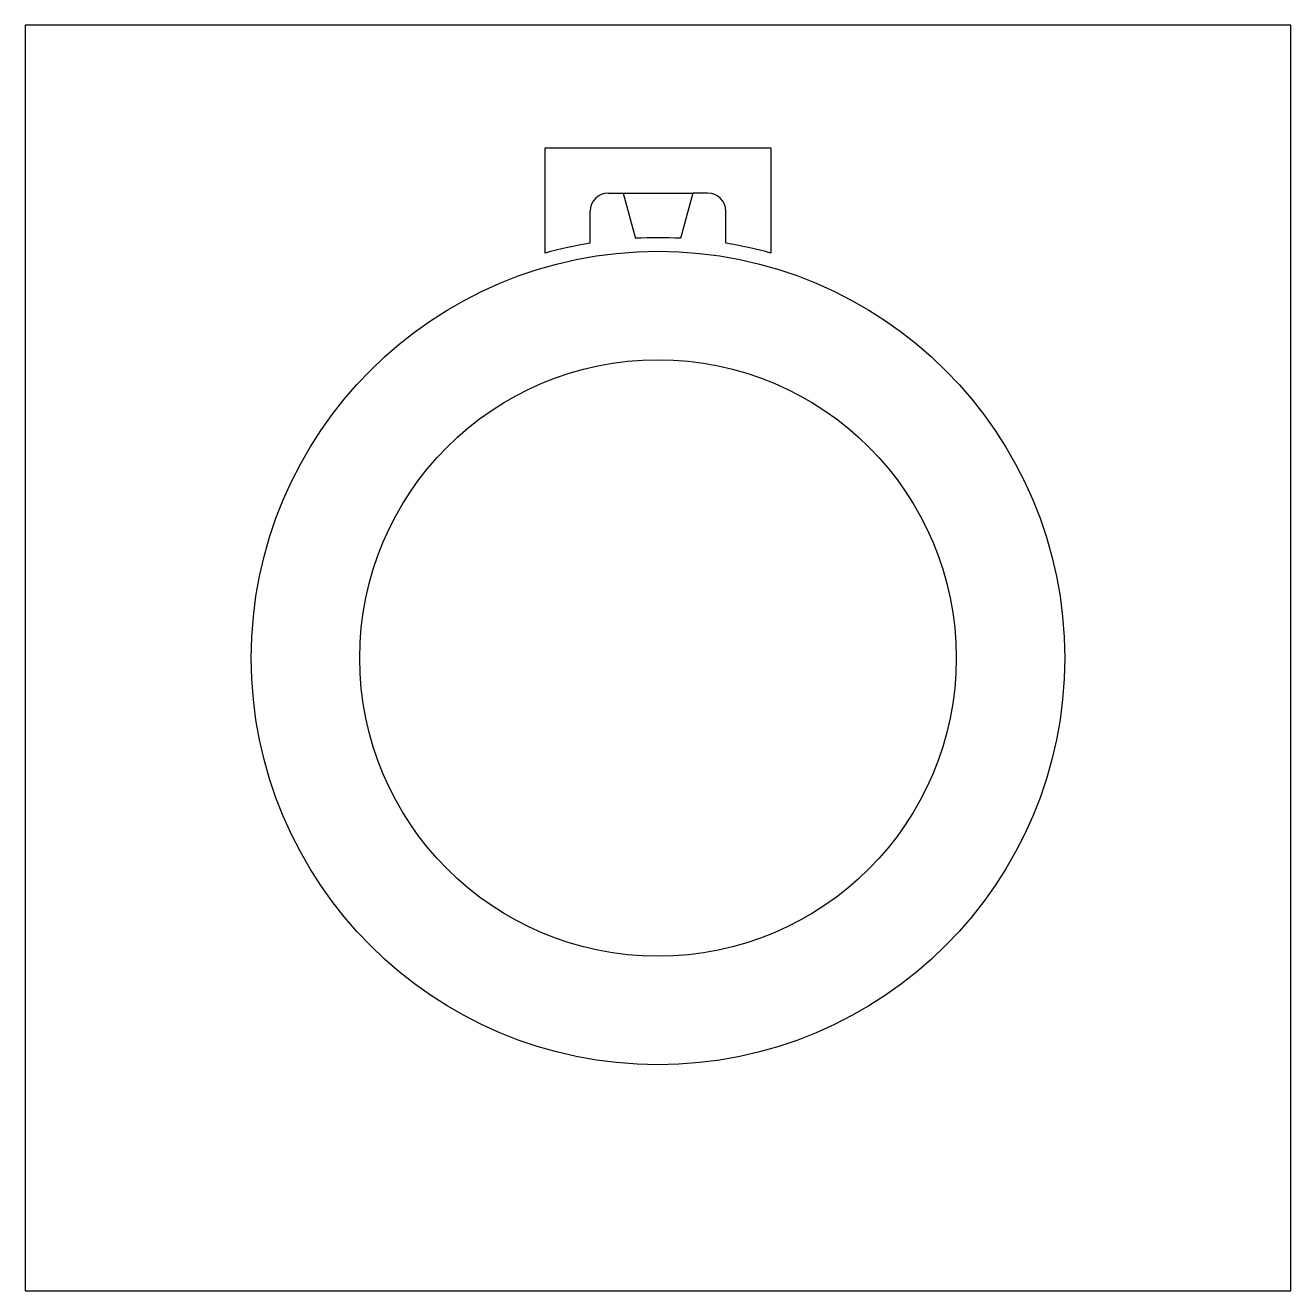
# Model space of a CAD drawing. Header units: millimetres. Extents: x -70 to 70, y -70 to 70.
import ezdxf

# ---------------------------------------------------------------- set-up
doc = ezdxf.new("R2010")
doc.units = ezdxf.units.MM

msp = doc.modelspace()

# ---------------------------------------------------------------- linework, layer by layer
at = {"color": 7, "linetype": 'Continuous'}
for p, q in [((70, 70), (-70, 70)), ((-70, 70), (-70, -70)), ((70, -70), (70, 70)), ((-12.5, 56.43), (12.5, 56.43)), ((-12.5, 44.79), (-12.5, 56.43)), ((12.5, 56.43), (12.5, 44.79)), ((-5.5, 51.43), (-3.84, 51.43)), ((-3.84, 51.43), (3.84, 51.43)), ((-3.84, 51.43), (-2.5, 46.43)), ((3.84, 51.43), (2.5, 46.43)), ((5.5, 51.43), (3.84, 51.43)), ((-7.5, 45.89), (-7.5, 49.43)), ((7.5, 45.89), (7.5, 49.43)), ((-70, -70), (70, -70))]:
    msp.add_line(p, q, dxfattribs=at)
for radius in [45, 33]:
    msp.add_circle((0, 0), radius, dxfattribs=at)
for centre, radius, start, end in [((-5.5, 49.43), 2, 90, 180), ((5.5, 49.43), 2, 0, 90), ((0, 0), 46.5, 86.9181, 93.0819), ((0, 0), 46.5, 99.2818, 105.5939), ((0, 0), 46.5, 74.4061, 80.7182)]:
    msp.add_arc(centre, radius, start, end, dxfattribs=at)

doc.saveas('drawing.dxf')
